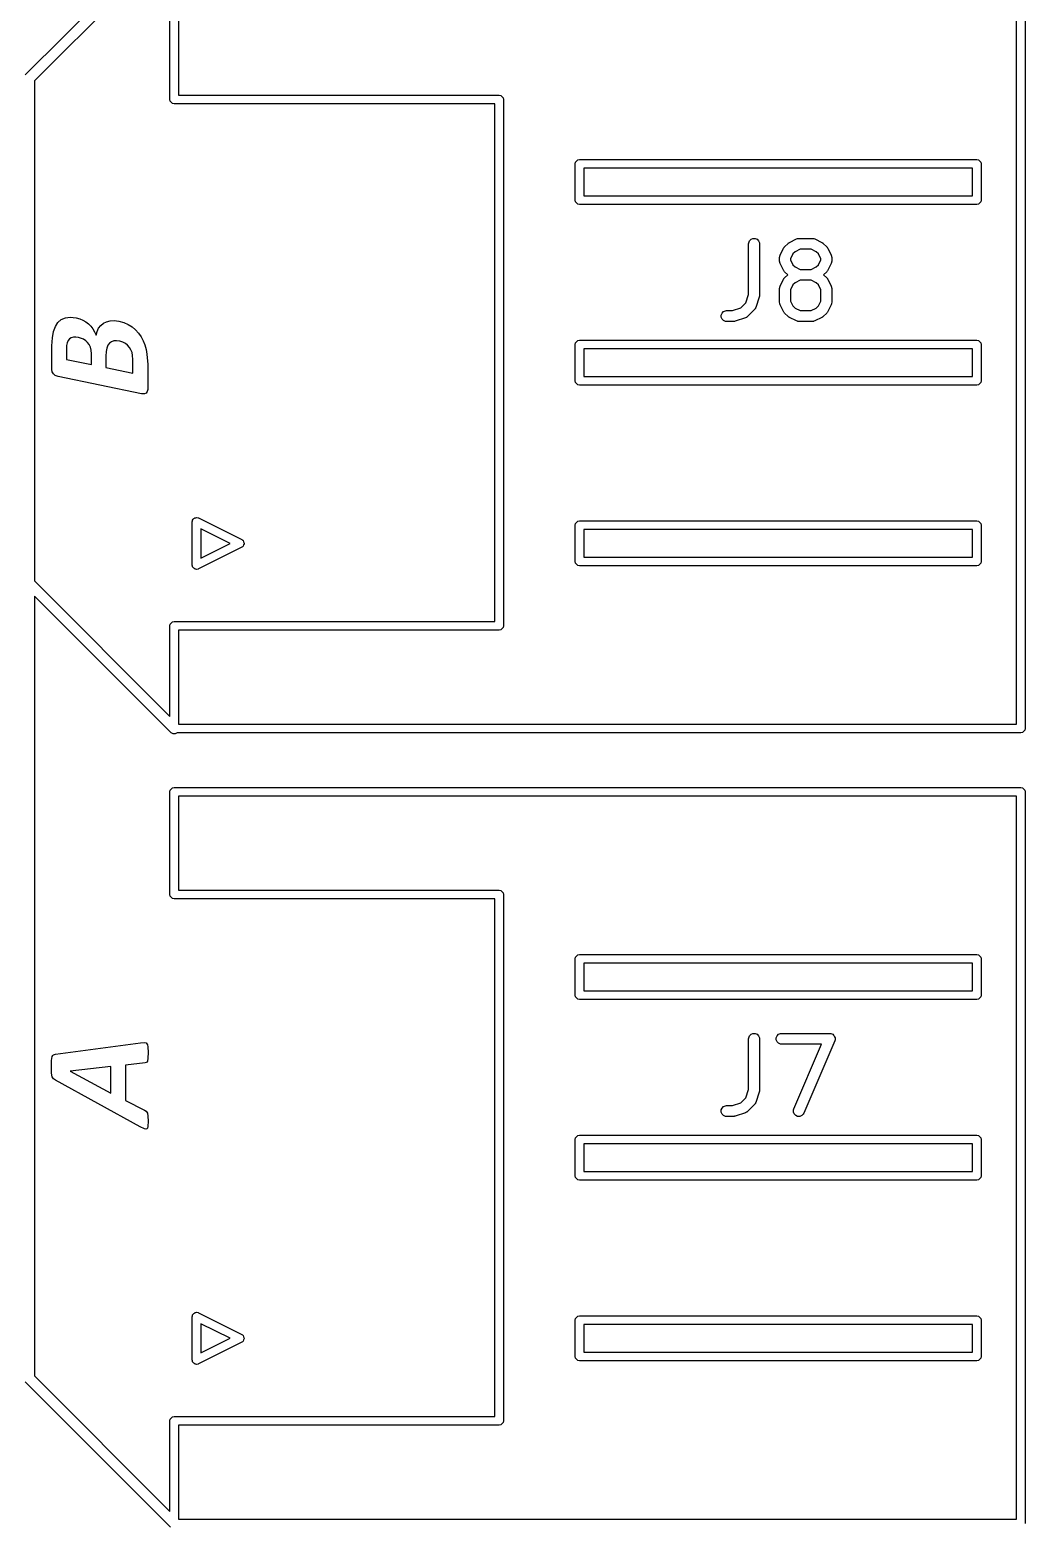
# Model space of a CAD drawing. Extents: x 34.8 to 94.5, y -157.8 to -74.1.
# Drawn here: x 80.59 to 94.37, y -124.53 to -103.89 of the extents above; entities that cross this region are included whole.
import ezdxf

# ---------------------------------------------------------------- set-up
doc = ezdxf.new("R2010")
doc.units = 0
doc.layers.add('BLACK', color=7, linetype='CONTINUOUS')

msp = doc.modelspace()

# ---------------------------------------------------------------- linework, layer by layer
at = {"layer": 'BLACK', "linetype": 'CONTINUOUS'}
for p, q in [((80.526967, -104.516967), (82.53, -102.513934)), ((82.636066, -102.62), (80.655, -104.601066)), ((82.53, -104.86), (82.53, -103.44)), ((82.65, -103.5), (82.65, -104.8)), ((94.25, -108.5), (94.25, -103.5)), ((94.37, -103.44), (94.37, -108.5)), ((80.655, -104.601066), (80.655, -111.518934)), ((82.65, -104.8), (87.09, -104.8)), ((87.09, -104.8), (87.112961, -104.804567)), ((87.112961, -104.804567), (87.145433, -104.837039)), ((82.534567, -104.882961), (82.53, -104.86)), ((82.567039, -104.915433), (82.534567, -104.882961)), ((82.59, -104.92), (82.567039, -104.915433)), ((87.03, -104.92), (82.59, -104.92)), ((87.03, -108.5), (87.03, -104.92)), ((87.145433, -104.837039), (87.15, -104.86)), ((87.15, -104.86), (87.15, -108.5)), ((88.14, -105.75), (88.144567, -105.727039)), ((88.14, -106.25), (88.14, -105.75)), ((88.144567, -105.727039), (88.177039, -105.694567)), ((88.177039, -105.694567), (88.2, -105.69)), ((88.2, -105.69), (93.7, -105.69)), ((88.26, -105.81), (88.26, -106.19)), ((93.64, -105.81), (88.26, -105.81)), ((93.64, -106.19), (93.64, -105.81)), ((93.7, -105.69), (93.722961, -105.694567)), ((93.722961, -105.694567), (93.755433, -105.727039)), ((93.755433, -105.727039), (93.76, -105.75)), ((93.76, -105.75), (93.76, -106.25)), ((88.144567, -106.272961), (88.14, -106.25)), ((88.177039, -106.305433), (88.144567, -106.272961)), ((88.26, -106.19), (93.64, -106.19)), ((93.755433, -106.272961), (93.722961, -106.305433)), ((93.76, -106.25), (93.755433, -106.272961)), ((88.2, -106.31), (88.177039, -106.305433)), ((93.7, -106.31), (88.2, -106.31)), ((93.722961, -106.305433), (93.7, -106.31)), ((90.541666, -106.854819), (90.543107, -106.840187)), ((90.541666, -107.556934), (90.541666, -106.854819)), ((90.543107, -106.840187), (90.554306, -106.813151)), ((90.554306, -106.813151), (90.574998, -106.792459)), ((90.574998, -106.792459), (90.602034, -106.78126)), ((90.602034, -106.78126), (90.631298, -106.78126)), ((90.631298, -106.78126), (90.658334, -106.792459)), ((90.658334, -106.792459), (90.679026, -106.813151)), ((90.679026, -106.813151), (90.690225, -106.840187)), ((90.690225, -106.840187), (90.691666, -106.854819)), ((90.691666, -106.854819), (90.691666, -107.569104)), ((91.039824, -106.897024), (91.087443, -106.849405)), ((91.087443, -106.849405), (91.093192, -106.844686)), ((91.093192, -106.844686), (91.094492, -106.843188)), ((91.094492, -106.843188), (91.096751, -106.841766)), ((91.096751, -106.841766), (91.098808, -106.840078)), ((91.098808, -106.840078), (91.100635, -106.83932)), ((91.100635, -106.83932), (91.106935, -106.835356)), ((91.106935, -106.835356), (91.202173, -106.787737)), ((91.202173, -106.787737), (91.215904, -106.782482)), ((91.215904, -106.782482), (91.218593, -106.78229)), ((91.218593, -106.78229), (91.221082, -106.78126)), ((91.221082, -106.78126), (91.235714, -106.779819)), ((91.235714, -106.779819), (91.42619, -106.779819)), ((91.42619, -106.779819), (91.440822, -106.78126)), ((91.440822, -106.78126), (91.443311, -106.782291)), ((91.443311, -106.782291), (91.445999, -106.782482)), ((91.445999, -106.782482), (91.459731, -106.787737)), ((91.459731, -106.787737), (91.554969, -106.835356)), ((91.554969, -106.835356), (91.561268, -106.83932)), ((91.561268, -106.83932), (91.563096, -106.840078)), ((91.563096, -106.840078), (91.565152, -106.841766)), ((91.565152, -106.841766), (91.567412, -106.843188)), ((91.567412, -106.843188), (91.568711, -106.844686)), ((91.568711, -106.844686), (91.574461, -106.849405)), ((91.574461, -106.849405), (91.62208, -106.897024)), ((90.970238, -107.045295), (90.971679, -107.030663)), ((90.970238, -107.092914), (90.970238, -107.045295)), ((90.971679, -107.107546), (90.970238, -107.092914)), ((90.971679, -107.030663), (90.97271, -107.028173)), ((90.97271, -107.028173), (90.972901, -107.025486)), ((90.972901, -107.025486), (90.978156, -107.011754)), ((90.978156, -107.011754), (91.025775, -106.916516)), ((91.025775, -106.916516), (91.029739, -106.910216)), ((91.029739, -106.910216), (91.030497, -106.908389)), ((91.030497, -106.908389), (91.032185, -106.906332)), ((91.032185, -106.906332), (91.033607, -106.904073)), ((91.033607, -106.904073), (91.035105, -106.902773)), ((91.035105, -106.902773), (91.039824, -106.897024)), ((91.154496, -106.994484), (91.120238, -107.063)), ((91.120238, -107.063), (91.120238, -107.075209)), ((91.120238, -107.075209), (91.154496, -107.143725)), ((91.184903, -106.964077), (91.154496, -106.994484)), ((91.253419, -106.929819), (91.184903, -106.964077)), ((91.408485, -106.929819), (91.253419, -106.929819)), ((91.477001, -106.964077), (91.408485, -106.929819)), ((91.507408, -106.994484), (91.477001, -106.964077)), ((91.541666, -107.063), (91.507408, -106.994484)), ((91.507408, -107.143725), (91.541666, -107.075209)), ((91.541666, -107.075209), (91.541666, -107.063)), ((91.62208, -106.897024), (91.626798, -106.902773)), ((91.626798, -106.902773), (91.628297, -106.904073)), ((91.628297, -106.904073), (91.629718, -106.906332)), ((91.629718, -106.906332), (91.631407, -106.908389)), ((91.631407, -106.908389), (91.632164, -106.910216)), ((91.632164, -106.910216), (91.636129, -106.916516)), ((91.636129, -106.916516), (91.683748, -107.011754)), ((91.683748, -107.011754), (91.689003, -107.025485)), ((91.689003, -107.025485), (91.689194, -107.028174)), ((91.689194, -107.028174), (91.690225, -107.030663)), ((91.690225, -107.030663), (91.691666, -107.045295)), ((91.691666, -107.092914), (91.690225, -107.107546)), ((91.691666, -107.045295), (91.691666, -107.092914)), ((90.97271, -107.110035), (90.971679, -107.107546)), ((90.972901, -107.112723), (90.97271, -107.110035)), ((90.978156, -107.126455), (90.972901, -107.112723)), ((91.025775, -107.221693), (90.978156, -107.126455)), ((91.029739, -107.227992), (91.025775, -107.221693)), ((91.030497, -107.22982), (91.029739, -107.227992)), ((91.032185, -107.231876), (91.030497, -107.22982)), ((91.033607, -107.234136), (91.032185, -107.231876)), ((91.035105, -107.235435), (91.033607, -107.234136)), ((91.039824, -107.241185), (91.035105, -107.235435)), ((91.082029, -107.28339), (91.039824, -107.241185)), ((91.039824, -107.325595), (91.082029, -107.28339)), ((91.154496, -107.143725), (91.184903, -107.174132)), ((91.184903, -107.174132), (91.253419, -107.20839)), ((91.253419, -107.20839), (91.408485, -107.20839)), ((91.408485, -107.20839), (91.477001, -107.174132)), ((91.477001, -107.174132), (91.507408, -107.143725)), ((91.62208, -107.241185), (91.579875, -107.28339)), ((91.579875, -107.28339), (91.62208, -107.325595)), ((91.626798, -107.235435), (91.62208, -107.241185)), ((91.628297, -107.234136), (91.626798, -107.235435)), ((91.629718, -107.231876), (91.628297, -107.234136)), ((91.631407, -107.22982), (91.629718, -107.231876)), ((91.632164, -107.227992), (91.631407, -107.22982)), ((91.636129, -107.221693), (91.632164, -107.227992)), ((91.683748, -107.126455), (91.636129, -107.221693)), ((91.689003, -107.112724), (91.683748, -107.126455)), ((91.689194, -107.110034), (91.689003, -107.112724)), ((91.690225, -107.107546), (91.689194, -107.110034)), ((90.970238, -107.473866), (90.971679, -107.459234)), ((90.970238, -107.664342), (90.970238, -107.473866)), ((90.971679, -107.459234), (90.97271, -107.456744)), ((90.97271, -107.456744), (90.972901, -107.454057)), ((90.972901, -107.454057), (90.978156, -107.440325)), ((90.978156, -107.440325), (91.025775, -107.345087)), ((91.025775, -107.345087), (91.029739, -107.338787)), ((91.029739, -107.338787), (91.030497, -107.33696)), ((91.030497, -107.33696), (91.032185, -107.334903)), ((91.032185, -107.334903), (91.033607, -107.332644)), ((91.033607, -107.332644), (91.035105, -107.331344)), ((91.035105, -107.331344), (91.039824, -107.325595)), ((91.154496, -107.423055), (91.120238, -107.491571)), ((91.120238, -107.491571), (91.120238, -107.646637)), ((91.184903, -107.392648), (91.154496, -107.423055)), ((91.253419, -107.35839), (91.184903, -107.392648)), ((91.408485, -107.35839), (91.253419, -107.35839)), ((91.477001, -107.392648), (91.408485, -107.35839)), ((91.507408, -107.423055), (91.477001, -107.392648)), ((91.541666, -107.491571), (91.507408, -107.423055)), ((91.541666, -107.646637), (91.541666, -107.491571)), ((91.62208, -107.325595), (91.626798, -107.331344)), ((91.626798, -107.331344), (91.628297, -107.332644)), ((91.628297, -107.332644), (91.629718, -107.334903)), ((91.629718, -107.334903), (91.631407, -107.33696)), ((91.631407, -107.33696), (91.632164, -107.338787)), ((91.632164, -107.338787), (91.636129, -107.345087)), ((91.636129, -107.345087), (91.683748, -107.440325)), ((91.683748, -107.440325), (91.689003, -107.454056)), ((91.689003, -107.454056), (91.689194, -107.456745)), ((91.689194, -107.456745), (91.690225, -107.459234)), ((91.690225, -107.459234), (91.691666, -107.473866)), ((91.691666, -107.473866), (91.691666, -107.664342)), ((90.433295, -107.741647), (90.503494, -107.671447)), ((90.503494, -107.671447), (90.541666, -107.556934)), ((90.687817, -107.592822), (90.640198, -107.735678)), ((90.689466, -107.585566), (90.687817, -107.592822)), ((90.690225, -107.583736), (90.689466, -107.585566)), ((90.690486, -107.581082), (90.690225, -107.583736)), ((90.691077, -107.578485), (90.690486, -107.581082)), ((90.691666, -107.569104), (90.690936, -107.57651)), ((90.690936, -107.57651), (90.691077, -107.578485)), ((90.971679, -107.678974), (90.970238, -107.664342)), ((90.97271, -107.681463), (90.971679, -107.678974)), ((90.972901, -107.684151), (90.97271, -107.681463)), ((90.978156, -107.697883), (90.972901, -107.684151)), ((91.025775, -107.793121), (90.978156, -107.697883)), ((91.120238, -107.646637), (91.154496, -107.715153)), ((91.154496, -107.715153), (91.184903, -107.745561)), ((91.477, -107.745561), (91.507407, -107.715153)), ((91.507407, -107.715153), (91.541666, -107.646637)), ((91.683748, -107.697883), (91.636129, -107.793121)), ((91.689003, -107.684152), (91.683748, -107.697883)), ((91.689194, -107.681462), (91.689003, -107.684152)), ((91.690225, -107.678974), (91.689194, -107.681462)), ((91.691666, -107.664342), (91.690225, -107.678974)), ((80.980158, -107.943584), (81.026942, -107.903469)), ((81.026942, -107.903469), (81.085213, -107.878737)), ((81.085213, -107.878737), (81.151535, -107.870556)), ((81.151535, -107.870556), (81.234781, -107.879745)), ((81.234781, -107.879745), (81.281747, -107.892524)), ((81.281747, -107.892524), (81.325457, -107.910611)), ((81.325457, -107.910611), (81.36615, -107.933931)), ((81.652194, -107.933496), (81.703728, -107.920136)), ((81.703728, -107.920136), (81.759504, -107.917042)), ((81.759504, -107.917042), (81.825452, -107.925449)), ((81.825452, -107.925449), (81.893546, -107.944464)), ((90.162155, -107.840187), (90.173354, -107.813151)), ((90.162155, -107.869451), (90.162155, -107.840187)), ((90.173354, -107.896487), (90.162155, -107.869451)), ((90.173354, -107.813151), (90.194046, -107.792459)), ((90.194046, -107.917179), (90.173354, -107.896487)), ((90.194046, -107.792459), (90.221082, -107.78126)), ((90.221082, -107.928378), (90.194046, -107.917179)), ((90.221082, -107.78126), (90.235714, -107.779819)), ((90.235714, -107.779819), (90.318782, -107.779819)), ((90.318782, -107.779819), (90.433295, -107.741647)), ((90.354669, -107.92597), (90.347415, -107.927619)), ((90.497526, -107.878351), (90.354669, -107.92597)), ((90.510951, -107.872357), (90.497526, -107.878351)), ((90.512986, -107.870591), (90.510951, -107.872357)), ((90.515477, -107.86956), (90.512986, -107.870591)), ((90.526842, -107.860233), (90.515477, -107.86956)), ((90.622081, -107.764993), (90.526842, -107.860233)), ((90.631408, -107.753628), (90.622081, -107.764993)), ((90.632438, -107.751139), (90.631408, -107.753628)), ((90.634204, -107.749104), (90.632438, -107.751139)), ((90.640198, -107.735678), (90.634204, -107.749104)), ((91.029738, -107.799417), (91.025775, -107.793121)), ((91.030496, -107.801247), (91.029738, -107.799417)), ((91.032185, -107.803305), (91.030496, -107.801247)), ((91.033607, -107.805564), (91.032185, -107.803305)), ((91.035105, -107.806863), (91.033607, -107.805564)), ((91.039823, -107.812612), (91.035105, -107.806863)), ((91.087442, -107.860232), (91.039823, -107.812612)), ((91.093191, -107.86495), (91.087442, -107.860232)), ((91.094492, -107.86645), (91.093191, -107.86495)), ((91.096751, -107.867872), (91.094492, -107.86645)), ((91.098808, -107.86956), (91.096751, -107.867872)), ((91.100635, -107.870317), (91.098808, -107.86956)), ((91.106935, -107.874282), (91.100635, -107.870317)), ((91.202173, -107.921901), (91.106935, -107.874282)), ((91.184903, -107.745561), (91.253419, -107.779819)), ((91.215904, -107.927156), (91.202173, -107.921901)), ((91.253419, -107.779819), (91.408485, -107.779819)), ((91.408485, -107.779819), (91.477, -107.745561)), ((91.459731, -107.921901), (91.445999, -107.927156)), ((91.554969, -107.874282), (91.459731, -107.921901)), ((91.561268, -107.870317), (91.554969, -107.874282)), ((91.563096, -107.86956), (91.561268, -107.870317)), ((91.565152, -107.867872), (91.563096, -107.86956)), ((91.567412, -107.86645), (91.565152, -107.867872)), ((91.568712, -107.86495), (91.567412, -107.86645)), ((91.574462, -107.860232), (91.568712, -107.86495)), ((91.62208, -107.812613), (91.574462, -107.860232)), ((91.626798, -107.806863), (91.62208, -107.812613)), ((91.628297, -107.805564), (91.626798, -107.806863)), ((91.629718, -107.803305), (91.628297, -107.805564)), ((91.631408, -107.801247), (91.629718, -107.803305)), ((91.632165, -107.799417), (91.631408, -107.801247)), ((91.636129, -107.793121), (91.632165, -107.799417)), ((80.903393, -108.153657), (80.918243, -108.070071)), ((80.918243, -108.070071), (80.9449, -107.997293)), ((80.9449, -107.997293), (80.980158, -107.943584)), ((81.36615, -107.933931), (81.402759, -107.96181)), ((81.402759, -107.96181), (81.435429, -107.994147)), ((81.435429, -107.994147), (81.464217, -108.031145)), ((81.464217, -108.031145), (81.488193, -108.071909)), ((81.488193, -108.071909), (81.507265, -108.116874)), ((81.507265, -108.116874), (81.521581, -108.066159)), ((81.521581, -108.066159), (81.543077, -108.022535)), ((81.543077, -108.022535), (81.572393, -107.984976)), ((81.572393, -107.984976), (81.609114, -107.955033)), ((81.609114, -107.955033), (81.652194, -107.933496)), ((81.893546, -107.944464), (81.953405, -107.971061)), ((81.953405, -107.971061), (82.007704, -108.00516)), ((82.007704, -108.00516), (82.054705, -108.0447)), ((82.054705, -108.0447), (82.095576, -108.090024)), ((82.095576, -108.090024), (82.13045, -108.140688)), ((90.235714, -107.929819), (90.221082, -107.928378)), ((90.330952, -107.929819), (90.235714, -107.929819)), ((90.338357, -107.929089), (90.330952, -107.929819)), ((90.340332, -107.92923), (90.338357, -107.929089)), ((90.342929, -107.928639), (90.340332, -107.92923)), ((90.345584, -107.928378), (90.342929, -107.928639)), ((90.347415, -107.927619), (90.345584, -107.928378)), ((91.218593, -107.927347), (91.215904, -107.927156)), ((91.221082, -107.928378), (91.218593, -107.927347)), ((91.235714, -107.929819), (91.221082, -107.928378)), ((91.42619, -107.929819), (91.235714, -107.929819)), ((91.440822, -107.928378), (91.42619, -107.929819)), ((91.443311, -107.927346), (91.440822, -107.928378)), ((91.445999, -107.927156), (91.443311, -107.927346)), ((80.897726, -108.267725), (80.903393, -108.153657)), ((80.897726, -108.321122), (80.897726, -108.267725)), ((80.897726, -108.593514), (80.897726, -108.321122)), ((81.100278, -108.263469), (81.097028, -108.321122)), ((81.097028, -108.321122), (81.097028, -108.454479)), ((81.108386, -108.225867), (81.100278, -108.263469)), ((81.122586, -108.194516), (81.108386, -108.225867)), ((81.140809, -108.172012), (81.122586, -108.194516)), ((81.164212, -108.156077), (81.140809, -108.172012)), ((81.19384, -108.146916), (81.164212, -108.156077)), ((81.226685, -108.144905), (81.19384, -108.146916)), ((81.265831, -108.149847), (81.226685, -108.144905)), ((81.334249, -108.175126), (81.265831, -108.149847)), ((81.364653, -108.195291), (81.334249, -108.175126)), ((81.390944, -108.220372), (81.364653, -108.195291)), ((81.412385, -108.250004), (81.390944, -108.220372)), ((81.429046, -108.284944), (81.412385, -108.250004)), ((81.439073, -108.324701), (81.429046, -108.284944)), ((81.442876, -108.379099), (81.439073, -108.324701)), ((81.655459, -108.296942), (81.645941, -108.343077)), ((81.672117, -108.258066), (81.655459, -108.296942)), ((81.693195, -108.23063), (81.672117, -108.258066)), ((81.720289, -108.210975), (81.693195, -108.23063)), ((81.753828, -108.199214), (81.720289, -108.210975)), ((81.791194, -108.195869), (81.753828, -108.199214)), ((81.835894, -108.201138), (81.791194, -108.195869)), ((81.877687, -108.213834), (81.835894, -108.201138)), ((81.913838, -108.23292), (81.877687, -108.213834)), ((81.945319, -108.258078), (81.913838, -108.23292)), ((81.97099, -108.287875), (81.945319, -108.258078)), ((81.990987, -108.321905), (81.97099, -108.287875)), ((82.005612, -108.360232), (81.990987, -108.321905)), ((82.13045, -108.140688), (82.159249, -108.195428)), ((82.159249, -108.195428), (82.182657, -108.254261)), ((82.182657, -108.254261), (82.200329, -108.315637)), ((82.200329, -108.315637), (82.212791, -108.38029)), ((88.14, -108.25), (88.144567, -108.227039)), ((88.14, -108.75), (88.14, -108.25)), ((88.144567, -108.227039), (88.177039, -108.194567)), ((88.177039, -108.194567), (88.2, -108.19)), ((88.2, -108.19), (93.7, -108.19)), ((88.26, -108.31), (88.26, -108.69)), ((93.64, -108.31), (88.26, -108.31)), ((93.64, -108.69), (93.64, -108.31)), ((93.7, -108.19), (93.722961, -108.194567)), ((93.722961, -108.194567), (93.755433, -108.227039)), ((93.755433, -108.227039), (93.76, -108.25)), ((93.76, -108.25), (93.76, -108.75)), ((81.097028, -108.454479), (81.442876, -108.526378)), ((81.442876, -108.411523), (81.442876, -108.379099)), ((81.442876, -108.526378), (81.442876, -108.411523)), ((81.645941, -108.343077), (81.642178, -108.411523)), ((81.642178, -108.411523), (81.642178, -108.567868)), ((82.014187, -108.402287), (82.005612, -108.360232)), ((82.017336, -108.455303), (82.014187, -108.402287)), ((82.017336, -108.645812), (82.017336, -108.455303)), ((82.212791, -108.38029), (82.2225, -108.52418)), ((82.2225, -108.52418), (82.2225, -108.868928)), ((87.03, -112.08), (87.03, -108.5)), ((87.15, -108.5), (87.15, -112.14)), ((94.25, -113.5), (94.25, -108.5)), ((94.37, -108.5), (94.37, -113.56)), ((80.902706, -108.624963), (80.897726, -108.593514)), ((80.917693, -108.653323), (80.902706, -108.624963)), ((80.942567, -108.674878), (80.917693, -108.653323)), ((80.982723, -108.689318), (80.942567, -108.674878)), ((82.137503, -108.929378), (80.982723, -108.689318)), ((81.642178, -108.567868), (82.017336, -108.645812)), ((88.144567, -108.772961), (88.14, -108.75)), ((88.26, -108.69), (93.64, -108.69)), ((93.76, -108.75), (93.755433, -108.772961)), ((82.178632, -108.931441), (82.137503, -108.929378)), ((82.202533, -108.920402), (82.178632, -108.931441)), ((82.217247, -108.898991), (82.202533, -108.920402)), ((82.2225, -108.868928), (82.217247, -108.898991)), ((88.177039, -108.805433), (88.144567, -108.772961)), ((88.2, -108.81), (88.177039, -108.805433)), ((93.7, -108.81), (88.2, -108.81)), ((93.722961, -108.805433), (93.7, -108.81)), ((93.755433, -108.772961), (93.722961, -108.805433)), ((82.84, -110.7), (82.840586, -110.697052)), ((82.84, -111.3), (82.84, -110.7)), ((82.840151, -110.695747), (82.841304, -110.693439)), ((82.840586, -110.697052), (82.840151, -110.695747)), ((82.841304, -110.693439), (82.844567, -110.677039)), ((82.844567, -110.677039), (82.854443, -110.667163)), ((82.854443, -110.667163), (82.860688, -110.654673)), ((82.860688, -110.654673), (82.870055, -110.65155)), ((82.870055, -110.65155), (82.877039, -110.644567)), ((82.877039, -110.644567), (82.891005, -110.644567)), ((82.891005, -110.644567), (82.904253, -110.640151)), ((82.904253, -110.640151), (82.92038, -110.644567)), ((82.92038, -110.644567), (82.922961, -110.644567)), ((82.922961, -110.644567), (82.923934, -110.64554)), ((82.923934, -110.64554), (82.926833, -110.646334)), ((82.926833, -110.646334), (83.526832, -110.946334)), ((83.365836, -111), (82.96, -110.797082)), ((82.96, -110.797082), (82.96, -111.202917)), ((88.14, -110.75), (88.144567, -110.727039)), ((88.14, -111.25), (88.14, -110.75)), ((88.144567, -110.727039), (88.177039, -110.694567)), ((88.177039, -110.694567), (88.2, -110.69)), ((88.2, -110.69), (93.7, -110.69)), ((88.26, -110.81), (88.26, -111.19)), ((93.64, -110.81), (88.26, -110.81)), ((93.64, -111.19), (93.64, -110.81)), ((93.7, -110.69), (93.722961, -110.694567)), ((93.722961, -110.694567), (93.755433, -110.727039)), ((93.755433, -110.727039), (93.76, -110.75)), ((93.76, -110.75), (93.76, -111.25)), ((82.96, -111.202917), (83.365836, -111)), ((83.526832, -110.946334), (83.53627, -110.953659)), ((83.53627, -110.953659), (83.539312, -110.954673)), ((83.539312, -110.954673), (83.540412, -110.956873)), ((83.540412, -110.956873), (83.545327, -110.960688)), ((83.545327, -110.960688), (83.551342, -110.978733)), ((83.551342, -111.021266), (83.545327, -111.039312)), ((83.551342, -110.978733), (83.559849, -110.995747)), ((83.559849, -111.004253), (83.551342, -111.021266)), ((83.559849, -110.995747), (83.558431, -111)), ((83.558431, -111), (83.559849, -111.004253)), ((83.526832, -111.053666), (82.926833, -111.353666)), ((83.53627, -111.04634), (83.526832, -111.053666)), ((83.539312, -111.045327), (83.53627, -111.04634)), ((83.540412, -111.043126), (83.539312, -111.045327)), ((83.545327, -111.039312), (83.540412, -111.043126)), ((88.26, -111.19), (93.64, -111.19)), ((82.840586, -111.302947), (82.84, -111.3)), ((82.840151, -111.304253), (82.840586, -111.302947)), ((82.841304, -111.30656), (82.840151, -111.304253)), ((82.844567, -111.322961), (82.841304, -111.30656)), ((82.854443, -111.332837), (82.844567, -111.322961)), ((82.860688, -111.345327), (82.854443, -111.332837)), ((82.870055, -111.348449), (82.860688, -111.345327)), ((82.877039, -111.355433), (82.870055, -111.348449)), ((82.891005, -111.355433), (82.877039, -111.355433)), ((82.904253, -111.359849), (82.891005, -111.355433)), ((82.92038, -111.355433), (82.904253, -111.359849)), ((82.922961, -111.355433), (82.92038, -111.355433)), ((82.923934, -111.354459), (82.922961, -111.355433)), ((82.926833, -111.353666), (82.923934, -111.354459)), ((88.144567, -111.272961), (88.14, -111.25)), ((88.177039, -111.305433), (88.144567, -111.272961)), ((88.2, -111.31), (88.177039, -111.305433)), ((93.7, -111.31), (88.2, -111.31)), ((93.722961, -111.305433), (93.7, -111.31)), ((93.755433, -111.272961), (93.722961, -111.305433)), ((93.76, -111.25), (93.755433, -111.272961)), ((80.655, -111.518934), (82.53, -113.393934)), ((82.536967, -113.613033), (80.655, -111.731066)), ((80.655, -111.731066), (80.655, -122.518934)), ((82.53, -112.14), (82.534567, -112.117039)), ((82.53, -113.393934), (82.53, -112.14)), ((82.534567, -112.117039), (82.567039, -112.084567)), ((82.567039, -112.084567), (82.59, -112.08)), ((82.59, -112.08), (87.03, -112.08)), ((87.09, -112.2), (82.65, -112.2)), ((82.65, -112.2), (82.65, -113.5)), ((87.112961, -112.195433), (87.09, -112.2)), ((87.145433, -112.162961), (87.112961, -112.195433)), ((87.15, -112.14), (87.145433, -112.162961)), ((82.548332, -113.62236), (82.536967, -113.613033)), ((82.575368, -113.633559), (82.548332, -113.62236)), ((82.604631, -113.633559), (82.575368, -113.633559)), ((82.631667, -113.62236), (82.604631, -113.633559)), ((82.634027, -113.62), (82.631667, -113.62236)), ((94.31, -113.62), (82.634027, -113.62)), ((82.65, -113.5), (94.25, -113.5)), ((94.332961, -113.615433), (94.31, -113.62)), ((94.365433, -113.582961), (94.332961, -113.615433)), ((94.37, -113.56), (94.365433, -113.582961)), ((82.53, -114.44), (82.534567, -114.417039)), ((82.53, -115.86), (82.53, -114.44)), ((82.534567, -114.417039), (82.567039, -114.384567)), ((82.567039, -114.384567), (82.59, -114.38)), ((82.59, -114.38), (94.31, -114.38)), ((82.65, -114.5), (82.65, -115.8)), ((94.25, -114.5), (82.65, -114.5)), ((94.25, -119.5), (94.25, -114.5)), ((94.31, -114.38), (94.332961, -114.384567)), ((94.332961, -114.384567), (94.365433, -114.417039)), ((94.365433, -114.417039), (94.37, -114.44)), ((94.37, -114.44), (94.37, -119.5)), ((82.534567, -115.882961), (82.53, -115.86)), ((82.567039, -115.915433), (82.534567, -115.882961)), ((82.59, -115.92), (82.567039, -115.915433)), ((87.03, -115.92), (82.59, -115.92)), ((82.65, -115.8), (87.09, -115.8)), ((87.03, -119.5), (87.03, -115.92)), ((87.09, -115.8), (87.112961, -115.804567)), ((87.112961, -115.804567), (87.145433, -115.837039)), ((87.145433, -115.837039), (87.15, -115.86)), ((87.15, -115.86), (87.15, -119.5)), ((88.14, -116.75), (88.144567, -116.727039)), ((88.14, -117.25), (88.14, -116.75)), ((88.144567, -116.727039), (88.177039, -116.694567)), ((88.177039, -116.694567), (88.2, -116.69)), ((88.2, -116.69), (93.7, -116.69)), ((93.7, -116.69), (93.722961, -116.694567)), ((93.722961, -116.694567), (93.755433, -116.727039)), ((93.755433, -116.727039), (93.76, -116.75)), ((93.76, -116.75), (93.76, -117.25)), ((88.26, -116.81), (88.26, -117.19)), ((93.64, -116.81), (88.26, -116.81)), ((93.64, -117.19), (93.64, -116.81)), ((88.26, -117.19), (93.64, -117.19)), ((88.144567, -117.272961), (88.14, -117.25)), ((88.177039, -117.305433), (88.144567, -117.272961)), ((88.2, -117.31), (88.177039, -117.305433)), ((93.7, -117.31), (88.2, -117.31)), ((93.722961, -117.305433), (93.7, -117.31)), ((93.755433, -117.272961), (93.722961, -117.305433)), ((93.76, -117.25), (93.755433, -117.272961)), ((90.543107, -117.840187), (90.554306, -117.813151)), ((90.554306, -117.813151), (90.574998, -117.792459)), ((90.574998, -117.792459), (90.602034, -117.78126)), ((90.602034, -117.78126), (90.631298, -117.78126)), ((90.631298, -117.78126), (90.658334, -117.792459)), ((90.658334, -117.792459), (90.679026, -117.813151)), ((90.679026, -117.813151), (90.690225, -117.840187)), ((90.92406, -117.840187), (90.935259, -117.813151)), ((90.935259, -117.813151), (90.955951, -117.792459)), ((90.955951, -117.792459), (90.982987, -117.78126)), ((90.982987, -117.78126), (90.997619, -117.779819)), ((90.997619, -117.779819), (91.664285, -117.779819)), ((91.664285, -117.779819), (91.678917, -117.78126)), ((91.678917, -117.78126), (91.679347, -117.781438)), ((91.679347, -117.781438), (91.679812, -117.781444)), ((91.679812, -117.781444), (91.692818, -117.787018)), ((91.692818, -117.787018), (91.705953, -117.792459)), ((91.705953, -117.792459), (91.706282, -117.792788)), ((91.706282, -117.792788), (91.70671, -117.792972)), ((91.70671, -117.792972), (91.716605, -117.803111)), ((91.716605, -117.803111), (91.726645, -117.813151)), ((91.726645, -117.813151), (91.726823, -117.813581)), ((91.726823, -117.813581), (91.727149, -117.813915)), ((91.727149, -117.813915), (91.732422, -117.827097)), ((91.732422, -117.827097), (91.737844, -117.840187)), ((80.948193, -118.068239), (82.121933, -117.911435)), ((82.121933, -117.911435), (82.180276, -117.908504)), ((82.180276, -117.908504), (82.199522, -117.913096)), ((82.199522, -117.913096), (82.212516, -117.92325)), ((82.212516, -117.92325), (82.220725, -117.938925)), ((82.220725, -117.938925), (82.225797, -117.965107)), ((82.225797, -117.965107), (82.228361, -118.042685)), ((90.541666, -117.854819), (90.543107, -117.840187)), ((90.541666, -118.556934), (90.541666, -117.854819)), ((90.690225, -117.840187), (90.691666, -117.854819)), ((90.691666, -117.854819), (90.691666, -118.569104)), ((90.92406, -117.869451), (90.92406, -117.840187)), ((90.935259, -117.896487), (90.92406, -117.869451)), ((90.955951, -117.917179), (90.935259, -117.896487)), ((90.982987, -117.928378), (90.955951, -117.917179)), ((90.997619, -117.929819), (90.982987, -117.928378)), ((91.550544, -117.929819), (90.997619, -117.929819)), ((91.166778, -118.825275), (91.550544, -117.929819)), ((91.733221, -117.884363), (91.30465, -118.884363)), ((91.73766, -117.870347), (91.733221, -117.884363)), ((91.737665, -117.869881), (91.73766, -117.870347)), ((91.737844, -117.869451), (91.737665, -117.869881)), ((91.737844, -117.840187), (91.737844, -117.840652)), ((91.737844, -117.840652), (91.738017, -117.841085)), ((91.738017, -117.841085), (91.737844, -117.855265)), ((91.737844, -117.855265), (91.737844, -117.869451)), ((80.891864, -118.247941), (80.893422, -118.154151)), ((80.893422, -118.154151), (80.900657, -118.101028)), ((80.900657, -118.101028), (80.908128, -118.084955)), ((80.908128, -118.084955), (80.91751, -118.07639)), ((80.91751, -118.07639), (80.948193, -118.068239)), ((81.71252, -118.23814), (81.148045, -118.304177)), ((81.71252, -118.60597), (81.71252, -118.23814)), ((82.186413, -118.188315), (81.917684, -118.219639)), ((81.917684, -118.219639), (81.917684, -118.706812)), ((82.207937, -118.182728), (82.186413, -118.188315)), ((82.220668, -118.164409), (82.207937, -118.182728)), ((82.226804, -118.122094), (82.220668, -118.164409)), ((82.228361, -118.042685), (82.226804, -118.122094)), ((80.892925, -118.304177), (80.891864, -118.247941)), ((80.893422, -118.330556), (80.892925, -118.304177)), ((80.900566, -118.380564), (80.893422, -118.330556)), ((80.91696, -118.409507), (80.900566, -118.380564)), ((80.945079, -118.429382), (80.91696, -118.409507)), ((82.119918, -119.073634), (80.945079, -118.429382)), ((81.148045, -118.304177), (81.148045, -118.305185)), ((81.148045, -118.305185), (81.71252, -118.60597)), ((90.503494, -118.671447), (90.541666, -118.556934)), ((90.687817, -118.592822), (90.640198, -118.735678)), ((90.689466, -118.585566), (90.687817, -118.592822)), ((90.690225, -118.583736), (90.689466, -118.585566)), ((90.690486, -118.581082), (90.690225, -118.583736)), ((90.691077, -118.578485), (90.690486, -118.581082)), ((90.691666, -118.569104), (90.690936, -118.57651)), ((90.690936, -118.57651), (90.691077, -118.578485)), ((81.917684, -118.706812), (82.179269, -118.843374)), ((82.179269, -118.843374), (82.203265, -118.858853)), ((82.203265, -118.858853), (82.218653, -118.883125)), ((90.162155, -118.840187), (90.173354, -118.813151)), ((90.162155, -118.869451), (90.162155, -118.840187)), ((90.173354, -118.813151), (90.194046, -118.792459)), ((90.194046, -118.792459), (90.221082, -118.78126)), ((90.221082, -118.78126), (90.235714, -118.779819)), ((90.235714, -118.779819), (90.318782, -118.779819)), ((90.318782, -118.779819), (90.433295, -118.741647)), ((90.433295, -118.741647), (90.503494, -118.671447)), ((90.526842, -118.860233), (90.515477, -118.86956)), ((90.622081, -118.764993), (90.526842, -118.860233)), ((90.631408, -118.753628), (90.622081, -118.764993)), ((90.632438, -118.751139), (90.631408, -118.753628)), ((90.634204, -118.749104), (90.632438, -118.751139)), ((90.640198, -118.735678), (90.634204, -118.749104)), ((91.161982, -118.868553), (91.162339, -118.839292)), ((91.162339, -118.839292), (91.166778, -118.825275)), ((82.218653, -118.883125), (82.226255, -118.925898)), ((82.225247, -119.067497), (82.219425, -119.089758)), ((82.228361, -118.995873), (82.225247, -119.067497)), ((82.226255, -118.925898), (82.228361, -118.995873)), ((90.173354, -118.896487), (90.162155, -118.869451)), ((90.194046, -118.917179), (90.173354, -118.896487)), ((90.221082, -118.928378), (90.194046, -118.917179)), ((90.235714, -118.929819), (90.221082, -118.928378)), ((90.330952, -118.929819), (90.235714, -118.929819)), ((90.338357, -118.929089), (90.330952, -118.929819)), ((90.340332, -118.92923), (90.338357, -118.929089)), ((90.342929, -118.928639), (90.340332, -118.92923)), ((90.345584, -118.928378), (90.342929, -118.928639)), ((90.347415, -118.927619), (90.345584, -118.928378)), ((90.354669, -118.92597), (90.347415, -118.927619)), ((90.497526, -118.878351), (90.354669, -118.92597)), ((90.510951, -118.872357), (90.497526, -118.878351)), ((90.512986, -118.870591), (90.510951, -118.872357)), ((90.515477, -118.86956), (90.512986, -118.870591)), ((91.17285, -118.895723), (91.161982, -118.868553)), ((91.193289, -118.916667), (91.17285, -118.895723)), ((91.220187, -118.928194), (91.193289, -118.916667)), ((91.249448, -118.928551), (91.220187, -118.928194)), ((91.276618, -118.917683), (91.249448, -118.928551)), ((91.297562, -118.897244), (91.276618, -118.917683)), ((91.30465, -118.884363), (91.297562, -118.897244)), ((82.177254, -119.100562), (82.119918, -119.073634)), ((82.197361, -119.104275), (82.177254, -119.100562)), ((82.210501, -119.10047), (82.197361, -119.104275)), ((82.219425, -119.089758), (82.210501, -119.10047)), ((88.14, -119.25), (88.144567, -119.227039)), ((88.14, -119.75), (88.14, -119.25)), ((88.144567, -119.227039), (88.177039, -119.194567)), ((88.177039, -119.194567), (88.2, -119.19)), ((88.2, -119.19), (93.7, -119.19)), ((93.7, -119.19), (93.722961, -119.194567)), ((93.722961, -119.194567), (93.755433, -119.227039)), ((93.755433, -119.227039), (93.76, -119.25)), ((93.76, -119.25), (93.76, -119.75)), ((88.26, -119.31), (88.26, -119.69)), ((93.64, -119.31), (88.26, -119.31)), ((93.64, -119.69), (93.64, -119.31)), ((87.03, -123.08), (87.03, -119.5)), ((87.15, -119.5), (87.15, -123.14)), ((94.25, -124.5), (94.25, -119.5)), ((94.37, -119.5), (94.37, -124.56)), ((88.144567, -119.772961), (88.14, -119.75)), ((88.177039, -119.805433), (88.144567, -119.772961)), ((88.2, -119.81), (88.177039, -119.805433)), ((93.7, -119.81), (88.2, -119.81)), ((88.26, -119.69), (93.64, -119.69)), ((93.722961, -119.805433), (93.7, -119.81)), ((93.755433, -119.772961), (93.722961, -119.805433)), ((93.76, -119.75), (93.755433, -119.772961)), ((82.84, -121.7), (82.840586, -121.697052)), ((82.84, -122.3), (82.84, -121.7)), ((82.840151, -121.695747), (82.841304, -121.693439)), ((82.840586, -121.697052), (82.840151, -121.695747)), ((82.841304, -121.693439), (82.844567, -121.677039)), ((82.844567, -121.677039), (82.854443, -121.667163)), ((82.854443, -121.667163), (82.860688, -121.654673)), ((82.860688, -121.654673), (82.870055, -121.65155)), ((82.870055, -121.65155), (82.877039, -121.644567)), ((82.877039, -121.644567), (82.891005, -121.644567)), ((82.891005, -121.644567), (82.904253, -121.640151)), ((82.904253, -121.640151), (82.92038, -121.644567)), ((82.92038, -121.644567), (82.922961, -121.644567)), ((82.922961, -121.644567), (82.923934, -121.64554)), ((82.923934, -121.64554), (82.926833, -121.646334)), ((82.926833, -121.646334), (83.526832, -121.946334)), ((88.14, -121.75), (88.144567, -121.727039)), ((88.14, -122.25), (88.14, -121.75)), ((88.144567, -121.727039), (88.177039, -121.694567)), ((88.177039, -121.694567), (88.2, -121.69)), ((88.2, -121.69), (93.7, -121.69)), ((93.7, -121.69), (93.722961, -121.694567)), ((93.722961, -121.694567), (93.755433, -121.727039)), ((93.755433, -121.727039), (93.76, -121.75)), ((93.76, -121.75), (93.76, -122.25)), ((83.365836, -122), (82.96, -121.797082)), ((82.96, -121.797082), (82.96, -122.202917)), ((83.526832, -121.946334), (83.53627, -121.953659)), ((83.53627, -121.953659), (83.539312, -121.954673)), ((83.539312, -121.954673), (83.540412, -121.956873)), ((83.540412, -121.956873), (83.545327, -121.960688)), ((88.26, -121.81), (88.26, -122.19)), ((93.64, -121.81), (88.26, -121.81)), ((93.64, -122.19), (93.64, -121.81)), ((83.526832, -122.053666), (82.926833, -122.353666)), ((82.96, -122.202917), (83.365836, -122)), ((83.53627, -122.04634), (83.526832, -122.053666)), ((83.539312, -122.045327), (83.53627, -122.04634)), ((83.540412, -122.043126), (83.539312, -122.045327)), ((83.545327, -122.039312), (83.540412, -122.043126)), ((83.545327, -121.960688), (83.551342, -121.978733)), ((83.551342, -122.021266), (83.545327, -122.039312)), ((83.551342, -121.978733), (83.559849, -121.995747)), ((83.559849, -122.004253), (83.551342, -122.021266)), ((83.559849, -121.995747), (83.558431, -122)), ((83.558431, -122), (83.559849, -122.004253)), ((82.840586, -122.302947), (82.84, -122.3)), ((82.840151, -122.304253), (82.840586, -122.302947)), ((82.841304, -122.30656), (82.840151, -122.304253)), ((82.844567, -122.322961), (82.841304, -122.30656)), ((82.854443, -122.332837), (82.844567, -122.322961)), ((82.860688, -122.345327), (82.854443, -122.332837)), ((82.870055, -122.348449), (82.860688, -122.345327)), ((82.877039, -122.355433), (82.870055, -122.348449)), ((82.891005, -122.355433), (82.877039, -122.355433)), ((82.904253, -122.359849), (82.891005, -122.355433)), ((82.92038, -122.355433), (82.904253, -122.359849)), ((82.922961, -122.355433), (82.92038, -122.355433)), ((82.923934, -122.354459), (82.922961, -122.355433)), ((82.926833, -122.353666), (82.923934, -122.354459)), ((88.144567, -122.272961), (88.14, -122.25)), ((88.177039, -122.305433), (88.144567, -122.272961)), ((88.2, -122.31), (88.177039, -122.305433)), ((93.7, -122.31), (88.2, -122.31)), ((88.26, -122.19), (93.64, -122.19)), ((93.722961, -122.305433), (93.7, -122.31)), ((93.755433, -122.272961), (93.722961, -122.305433)), ((93.76, -122.25), (93.755433, -122.272961)), ((80.655, -122.518934), (82.53, -124.393934)), ((82.536967, -124.613033), (80.526967, -122.603033)), ((82.53, -123.14), (82.534567, -123.117039)), ((82.53, -124.393934), (82.53, -123.14)), ((82.534567, -123.117039), (82.567039, -123.084567)), ((82.567039, -123.084567), (82.59, -123.08)), ((82.59, -123.08), (87.03, -123.08)), ((87.112961, -123.195433), (87.09, -123.2)), ((87.145433, -123.162961), (87.112961, -123.195433)), ((87.15, -123.14), (87.145433, -123.162961)), ((87.09, -123.2), (82.65, -123.2)), ((82.65, -123.2), (82.65, -124.5)), ((82.65, -124.5), (94.25, -124.5))]:
    msp.add_line(p, q, dxfattribs=at)

doc.saveas('drawing.dxf')
